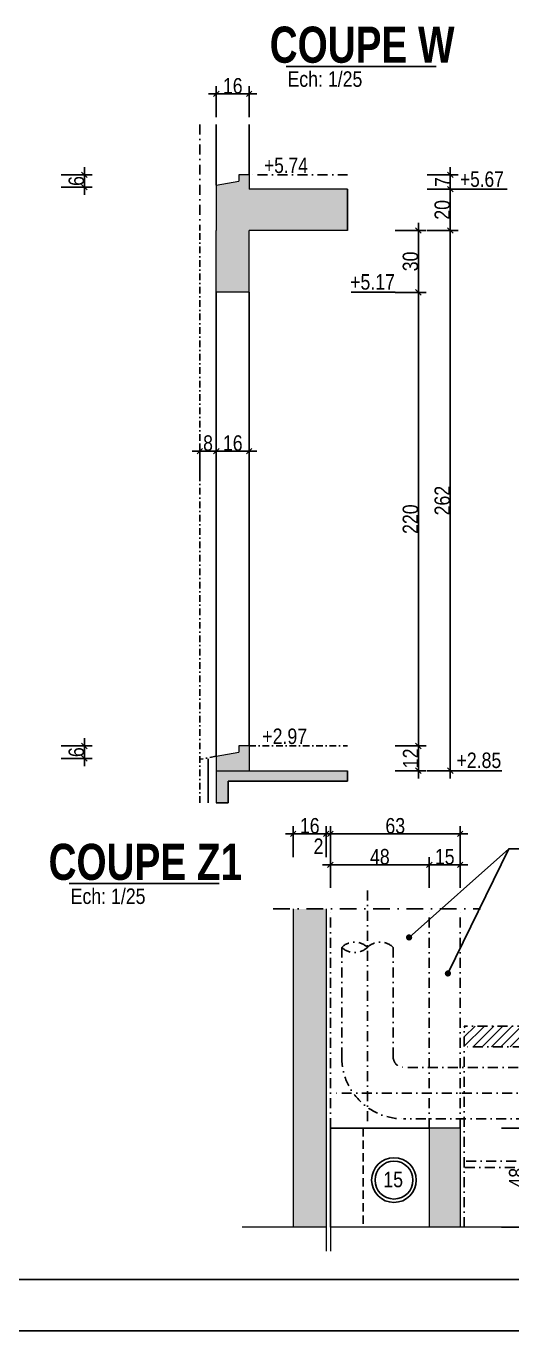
# Model space of a CAD drawing. Header units: centimetres. Extents: x -31 to 9059, y 2319 to 6519.
# Drawn here: x 1245 to 1716, y 2319 to 3584 of the extents above; entities that cross this region are included whole.
import ezdxf
from ezdxf.enums import TextEntityAlignment as Align

# ---------------------------------------------------------------- set-up
doc = ezdxf.new("R2010")
doc.units = ezdxf.units.CM
doc.header["$LTSCALE"] = 12.7
doc.header["$PDMODE"] = 1
doc.header["$PDSIZE"] = -2
doc.linetypes.add('CACHEX2', pattern=[19.05, 12.7, -6.35])
doc.linetypes.add('TIRETPTX2', pattern=[50.8, 25.4, -12.7, 0, -12.7])
for name, color, linetype in [('01_cote_gen', 4, 'Continuous'), ('01_linteaux', 2, 'Continuous'), ('01_murs_sup', 2, 'CACHEX2'), ('01_poch_BN', 9, 'Continuous'), ('01_poch_murs', 253, 'Continuous'), ('01_texte', 230, 'Continuous'), ('AA_COTES', 2, 'Continuous')]:
    doc.layers.add(name, color=color, linetype=linetype)
doc.layers.add('01_murs_coup', color=5, linetype='Continuous', lineweight=60)
doc.styles.add('ARIAL NA', font='ARIALN.TTF')
doc.styles.add('impact', font='impact.ttf')
doc.styles.add('MATTE_TXT', font='arial.ttf')
doc.styles.add('STYLE2', font='ARIALN.TTF')
doc.linetypes.add('ISOLATION', pattern='A,0.00254,-2.54,[134,ltypeshp.shx,S=2.54,R=0,X=-2.54,Y=0],-5.08,[134,ltypeshp.shx,S=2.54,R=180,X=2.54,Y=0],-2.54', length=10.16254)
doc.dimstyles.new('JB25', dxfattribs={"dimscale": 0.1, "dimtxt": 150, "dimasz": 15, "dimexe": 0.1, "dimexo": 0.1, "dimgap": 0.09, "dimtad": 1, "dimdec": 1, "dimlfac": 0.5, "dimdsep": 46, "dimtxsty": 'STYLE2', "dimblk1": 'BOND_G', "dimblk2": 'BOND_D', "dimsah": 1, "dimcen": 1.5, "dimdle": 0.01, "dimse1": 1, "dimse2": 1, "dimclrd": 4, "dimclre": 2, "dimclrt": 6, "dimazin": 2, "dimtfac": 2.333333, "dimtdec": 1, "dimtix": 1, "dimtmove": 2, "dimatfit": 3, "dimldrblk": 'BOND_G', "dimfxl": 1, "dimtolj": 1, "dimtzin": 0, "dimarcsym": 0})

# ---------------------------------------------------------------- blocks, each defined once
blk = doc.blocks.new('BOND_G')
at = {"layer": 'AA_COTES', "color": 0}
for p, q in [((0, -5), (0, 15)), ((5, 0), (-5, 0)), ((1.77, 1.77), (-1.77, -1.77))]:
    blk.add_line(p, q, dxfattribs=at)
blk = doc.blocks.new('BOND_D')
at = {"layer": 'AA_COTES', "color": 0}
for p, q in [((5, 0), (-5, 0)), ((-1.77, -1.77), (1.77, 1.77)), ((0, 5), (0, -15))]:
    blk.add_line(p, q, dxfattribs=at)
blk = doc.blocks.new('*D1869')
at = {"layer": '01_cote_gen', "color": 4, "lineweight": -2, "transparency": 16777216}
blk.add_line((1414.8, 3172.2), (1427.8, 3172.2), dxfattribs=at)
at = {"layer": 'Defpoints', "color": 0, "transparency": 16777216}
for p in [(1429.3, 3172.2), (1413.3, 3132.7), (1429.3, 3132.6)]:
    blk.add_point(p, dxfattribs=at)
at = {"layer": '01_cote_gen', "color": 4, "lineweight": -2, "transparency": 16777216, "xscale": 1.5, "yscale": 1.5, "zscale": 1.5, "rotation": 180}
blk.add_blockref('BOND_G', (1413.3, 3172.2), dxfattribs=at)
at = {"layer": '01_cote_gen', "color": 4, "lineweight": -2, "transparency": 16777216, "xscale": 1.5, "yscale": 1.5, "zscale": 1.5}
blk.add_blockref('BOND_D', (1429.3, 3172.2), dxfattribs=at)
at = {"layer": '01_cote_gen', "color": 6, "transparency": 16777216, "insert": (1421.3, 3179.9), "char_height": 15, "attachment_point": 5, "style": 'STYLE2'}
blk.add_mtext('\\A1;8', dxfattribs=at)
blk = doc.blocks.new('*D1870')
at = {"layer": '01_cote_gen', "color": 4, "lineweight": -2, "transparency": 16777216}
blk.add_line((1430.8, 3172.2), (1459.8, 3172.2), dxfattribs=at)
at = {"layer": 'Defpoints', "color": 0, "transparency": 16777216}
for p in [(1461.3, 3172.2), (1429.3, 3157.2), (1461.3, 3132.3)]:
    blk.add_point(p, dxfattribs=at)
at = {"layer": '01_cote_gen', "color": 4, "lineweight": -2, "transparency": 16777216, "xscale": 1.5, "yscale": 1.5, "zscale": 1.5, "rotation": 180}
blk.add_blockref('BOND_G', (1429.3, 3172.2), dxfattribs=at)
at = {"layer": '01_cote_gen', "color": 4, "lineweight": -2, "transparency": 16777216, "xscale": 1.5, "yscale": 1.5, "zscale": 1.5}
blk.add_blockref('BOND_D', (1461.3, 3172.2), dxfattribs=at)
at = {"layer": '01_cote_gen', "color": 6, "transparency": 16777216, "insert": (1445.3, 3179.9), "char_height": 15, "attachment_point": 5, "style": 'STYLE2'}
blk.add_mtext('\\A1;16', dxfattribs=at)
blk = doc.blocks.new('*D1890')
at = {"layer": '01_cote_gen', "color": 4, "lineweight": -2, "transparency": 16777216}
blk.add_line((1656.4, 3384.7), (1656.4, 2863.7), dxfattribs=at)
at = {"layer": 'Defpoints', "color": 0, "transparency": 16777216}
for p in [(1523.5, 3386.2), (1523.5, 2862.2), (1656.4, 2862.2)]:
    blk.add_point(p, dxfattribs=at)
at = {"layer": '01_cote_gen', "color": 4, "lineweight": -2, "transparency": 16777216, "xscale": 1.5, "yscale": 1.5, "zscale": 1.5}
for name, p, rotation in [('BOND_G', (1656.4, 3386.2), 90), ('BOND_D', (1656.4, 2862.2), 270)]:
    blk.add_blockref(name, p, dxfattribs=dict(at, rotation=rotation))
at = {"layer": '01_cote_gen', "color": 6, "transparency": 16777216, "insert": (1648.7, 3124.2), "char_height": 15, "attachment_point": 5, "rotation": 90, "style": 'STYLE2'}
blk.add_mtext('\\A1;262', dxfattribs=at)
blk = doc.blocks.new('*D1871')
at = {"layer": '01_cote_gen', "color": 4, "lineweight": -2, "transparency": 16777216}
blk.add_line((1656.4, 3424.7), (1656.4, 3387.7), dxfattribs=at)
at = {"layer": 'Defpoints', "color": 0, "transparency": 16777216}
for p in [(1564.5, 3426.2), (1564.5, 3386.2), (1656.4, 3386.2)]:
    blk.add_point(p, dxfattribs=at)
at = {"layer": '01_cote_gen', "color": 4, "lineweight": -2, "transparency": 16777216, "xscale": 1.5, "yscale": 1.5, "zscale": 1.5}
for name, p, rotation in [('BOND_G', (1656.4, 3426.2), 90), ('BOND_D', (1656.4, 3386.2), 270)]:
    blk.add_blockref(name, p, dxfattribs=dict(at, rotation=rotation))
at = {"layer": '01_cote_gen', "color": 6, "transparency": 16777216, "insert": (1648.7, 3406.2), "char_height": 15, "attachment_point": 5, "rotation": 90, "style": 'STYLE2'}
blk.add_mtext('\\A1;20', dxfattribs=at)
blk = doc.blocks.new('*D1872')
at = {"layer": '01_linteaux', "color": 4, "lineweight": -2, "ltscale": 0.1, "transparency": 16777216}
blk.add_line((1430.8, 3518.7), (1459.8, 3518.7), dxfattribs=at)
at = {"layer": 'Defpoints', "color": 0, "ltscale": 0.1, "transparency": 16777216}
for p in [(1461.3, 3518.7), (1429.3, 3462.8), (1461.3, 3458.8)]:
    blk.add_point(p, dxfattribs=at)
at = {"layer": '01_linteaux', "color": 4, "lineweight": -2, "ltscale": 0.1, "transparency": 16777216, "xscale": 1.5, "yscale": 1.5, "zscale": 1.5, "rotation": 180}
blk.add_blockref('BOND_G', (1429.3, 3518.7), dxfattribs=at)
at = {"layer": '01_linteaux', "color": 4, "lineweight": -2, "ltscale": 0.1, "transparency": 16777216, "xscale": 1.5, "yscale": 1.5, "zscale": 1.5}
blk.add_blockref('BOND_D', (1461.3, 3518.7), dxfattribs=at)
at = {"layer": '01_linteaux', "color": 6, "ltscale": 0.1, "transparency": 16777216, "insert": (1445.3, 3526.4), "char_height": 15, "attachment_point": 5, "style": 'STYLE2'}
blk.add_mtext('\\A1;16', dxfattribs=at)
blk = doc.blocks.new('*D1886')
at = {"layer": '01_cote_gen', "color": 4, "lineweight": -2, "transparency": 16777216}
blk.add_line((1656.4, 3438.7), (1656.4, 3427.7), dxfattribs=at)
at = {"layer": 'Defpoints', "color": 0, "transparency": 16777216}
for p in [(1556.8, 3440.2), (1556.8, 3426.2), (1656.4, 3426.2)]:
    blk.add_point(p, dxfattribs=at)
at = {"layer": '01_cote_gen', "color": 4, "lineweight": -2, "transparency": 16777216, "xscale": 1.5, "yscale": 1.5, "zscale": 1.5}
for name, p, rotation in [('BOND_G', (1656.4, 3440.2), 90), ('BOND_D', (1656.4, 3426.2), 270)]:
    blk.add_blockref(name, p, dxfattribs=dict(at, rotation=rotation))
at = {"layer": '01_cote_gen', "color": 6, "transparency": 16777216, "insert": (1648.9, 3433.2), "char_height": 15, "attachment_point": 5, "rotation": 90, "style": 'STYLE2'}
blk.add_mtext('\\A1;7', dxfattribs=at)
blk = doc.blocks.new('*D1887')
at = {"layer": '01_cote_gen', "color": 4, "lineweight": -2, "transparency": 16777216}
blk.add_line((1625.4, 3384.7), (1625.4, 3327.7), dxfattribs=at)
at = {"layer": 'Defpoints', "color": 0, "transparency": 16777216}
for p in [(1556.8, 3386.2), (1461.3, 3326.2), (1625.4, 3326.2)]:
    blk.add_point(p, dxfattribs=at)
at = {"layer": '01_cote_gen', "color": 4, "lineweight": -2, "transparency": 16777216, "xscale": 1.5, "yscale": 1.5, "zscale": 1.5}
for name, p, rotation in [('BOND_G', (1625.4, 3386.2), 90), ('BOND_D', (1625.4, 3326.2), 270)]:
    blk.add_blockref(name, p, dxfattribs=dict(at, rotation=rotation))
at = {"layer": '01_cote_gen', "color": 6, "transparency": 16777216, "insert": (1617.8, 3356.2), "char_height": 15, "attachment_point": 5, "rotation": 90, "style": 'STYLE2'}
blk.add_mtext('\\A1;30', dxfattribs=at)
blk = doc.blocks.new('*D1888')
at = {"layer": '01_cote_gen', "color": 4, "lineweight": -2, "transparency": 16777216}
blk.add_line((1625.4, 3324.7), (1625.4, 2887.7), dxfattribs=at)
at = {"layer": 'Defpoints', "color": 0, "transparency": 16777216}
for p in [(1461.3, 3326.2), (1483.7, 2886.2), (1625.4, 2886.2)]:
    blk.add_point(p, dxfattribs=at)
at = {"layer": '01_cote_gen', "color": 4, "lineweight": -2, "transparency": 16777216, "xscale": 1.5, "yscale": 1.5, "zscale": 1.5}
for name, p, rotation in [('BOND_G', (1625.4, 3326.2), 90), ('BOND_D', (1625.4, 2886.2), 270)]:
    blk.add_blockref(name, p, dxfattribs=dict(at, rotation=rotation))
at = {"layer": '01_cote_gen', "color": 6, "transparency": 16777216, "insert": (1617.8, 3106.2), "char_height": 15, "attachment_point": 5, "rotation": 90, "style": 'STYLE2'}
blk.add_mtext('\\A1;220', dxfattribs=at)
blk = doc.blocks.new('*D1889')
at = {"layer": '01_cote_gen', "color": 4, "lineweight": -2, "transparency": 16777216}
blk.add_line((1625.4, 2884.7), (1625.4, 2863.7), dxfattribs=at)
at = {"layer": 'Defpoints', "color": 0, "transparency": 16777216}
for p in [(1477.7, 2886.2), (1461.3, 2862.2), (1625.4, 2862.2)]:
    blk.add_point(p, dxfattribs=at)
at = {"layer": '01_cote_gen', "color": 4, "lineweight": -2, "transparency": 16777216, "xscale": 1.5, "yscale": 1.5, "zscale": 1.5}
for name, p, rotation in [('BOND_G', (1625.4, 2886.2), 90), ('BOND_D', (1625.4, 2862.2), 270)]:
    blk.add_blockref(name, p, dxfattribs=dict(at, rotation=rotation))
at = {"layer": '01_cote_gen', "color": 6, "transparency": 16777216, "insert": (1617.9, 2874.2), "char_height": 15, "attachment_point": 5, "rotation": 90, "style": 'STYLE2'}
blk.add_mtext('\\A1;12', dxfattribs=at)
blk = doc.blocks.new('*D1919')
at = {"layer": '01_poch_BN', "color": 4, "lineweight": -2, "transparency": 16777216}
blk.add_line((1301.3, 3438.7), (1301.3, 3429.7), dxfattribs=at)
at = {"layer": 'Defpoints', "color": 0, "transparency": 16777216}
for p in [(1218.2, 3440.2), (1223.5, 3428.2), (1301.3, 3428.2)]:
    blk.add_point(p, dxfattribs=at)
at = {"layer": '01_poch_BN', "color": 4, "lineweight": -2, "transparency": 16777216, "xscale": 1.5, "yscale": 1.5, "zscale": 1.5}
for name, p, rotation in [('BOND_G', (1301.3, 3440.2), 90), ('BOND_D', (1301.3, 3428.2), 270)]:
    blk.add_blockref(name, p, dxfattribs=dict(at, rotation=rotation))
at = {"layer": '01_poch_BN', "color": 6, "transparency": 16777216, "insert": (1293.6, 3434.2), "char_height": 15, "attachment_point": 5, "rotation": 90, "style": 'STYLE2'}
blk.add_mtext('\\A1;6', dxfattribs=at)
blk = doc.blocks.new('*D1921')
at = {"layer": '01_poch_BN', "color": 4, "lineweight": -2, "transparency": 16777216}
blk.add_line((1301.3, 2884.7), (1301.3, 2875.7), dxfattribs=at)
at = {"layer": 'Defpoints', "color": 0, "transparency": 16777216}
for p in [(1218.2, 2886.2), (1223.5, 2874.2), (1301.3, 2874.2)]:
    blk.add_point(p, dxfattribs=at)
at = {"layer": '01_poch_BN', "color": 4, "lineweight": -2, "transparency": 16777216, "xscale": 1.5, "yscale": 1.5, "zscale": 1.5}
for name, p, rotation in [('BOND_G', (1301.3, 2886.2), 90), ('BOND_D', (1301.3, 2874.2), 270)]:
    blk.add_blockref(name, p, dxfattribs=dict(at, rotation=rotation))
at = {"layer": '01_poch_BN', "color": 6, "transparency": 16777216, "insert": (1293.6, 2880.2), "char_height": 15, "attachment_point": 5, "rotation": 90, "style": 'STYLE2'}
blk.add_mtext('\\A1;6', dxfattribs=at)
blk = doc.blocks.new('*D2320')
at = {"layer": '01_cote_gen', "color": 4, "lineweight": -2, "transparency": 16777216}
blk.add_line((1505.5, 2801), (1534.5, 2801), dxfattribs=at)
at = {"layer": 'Defpoints', "color": 0, "transparency": 16777216}
for p in [(1536, 2801), (1504, 2739.4), (1536, 2739.4)]:
    blk.add_point(p, dxfattribs=at)
at = {"layer": '01_cote_gen', "color": 4, "lineweight": -2, "transparency": 16777216, "xscale": 1.5, "yscale": 1.5, "zscale": 1.5, "rotation": 180}
blk.add_blockref('BOND_G', (1504, 2801), dxfattribs=at)
at = {"layer": '01_cote_gen', "color": 4, "lineweight": -2, "transparency": 16777216, "xscale": 1.5, "yscale": 1.5, "zscale": 1.5}
blk.add_blockref('BOND_D', (1536, 2801), dxfattribs=at)
at = {"layer": '01_cote_gen', "color": 6, "transparency": 16777216, "insert": (1520, 2808.7), "char_height": 15, "attachment_point": 5, "style": 'STYLE2'}
blk.add_mtext('\\A1;16', dxfattribs=at)
blk = doc.blocks.new('*D2321')
at = {"layer": '01_cote_gen', "color": 4, "lineweight": -2, "transparency": 16777216}
blk.add_line((1537.5, 2801), (1538.5, 2801), dxfattribs=at)
at = {"layer": 'Defpoints', "color": 0, "transparency": 16777216}
for p in [(1540, 2801), (1536, 2786.3), (1540, 2739.4)]:
    blk.add_point(p, dxfattribs=at)
at = {"layer": '01_cote_gen', "color": 4, "lineweight": -2, "transparency": 16777216, "xscale": 1.5, "yscale": 1.5, "zscale": 1.5, "rotation": 180}
blk.add_blockref('BOND_G', (1536, 2801), dxfattribs=at)
at = {"layer": '01_cote_gen', "color": 4, "lineweight": -2, "transparency": 16777216, "xscale": 1.5, "yscale": 1.5, "zscale": 1.5}
blk.add_blockref('BOND_D', (1540, 2801), dxfattribs=at)
at = {"layer": '01_cote_gen', "color": 6, "transparency": 16777216, "insert": (1528.5, 2789), "char_height": 15, "attachment_point": 5, "style": 'STYLE2'}
blk.add_mtext('\\A1;2', dxfattribs=at)
blk = doc.blocks.new('*D2322')
at = {"layer": '01_cote_gen', "color": 4, "lineweight": -2, "transparency": 16777216}
blk.add_line((1541.5, 2771), (1634.5, 2771), dxfattribs=at)
at = {"layer": 'Defpoints', "color": 0, "transparency": 16777216}
for p in [(1540, 2763.5), (1636, 2771), (1636, 2709.4)]:
    blk.add_point(p, dxfattribs=at)
at = {"layer": '01_cote_gen', "color": 4, "lineweight": -2, "transparency": 16777216, "xscale": 1.5, "yscale": 1.5, "zscale": 1.5, "rotation": 180}
blk.add_blockref('BOND_G', (1540, 2771), dxfattribs=at)
at = {"layer": '01_cote_gen', "color": 4, "lineweight": -2, "transparency": 16777216, "xscale": 1.5, "yscale": 1.5, "zscale": 1.5}
blk.add_blockref('BOND_D', (1636, 2771), dxfattribs=at)
at = {"layer": '01_cote_gen', "color": 6, "transparency": 16777216, "insert": (1588, 2778.7), "char_height": 15, "attachment_point": 5, "style": 'STYLE2'}
blk.add_mtext('\\A1;48', dxfattribs=at)
blk = doc.blocks.new('*D2323')
at = {"layer": '01_cote_gen', "color": 4, "lineweight": -2, "transparency": 16777216}
blk.add_line((1637.5, 2771), (1664.5, 2771), dxfattribs=at)
at = {"layer": 'Defpoints', "color": 0, "transparency": 16777216}
for p in [(1666, 2771), (1636, 2757.2), (1666, 2709.4)]:
    blk.add_point(p, dxfattribs=at)
at = {"layer": '01_cote_gen', "color": 4, "lineweight": -2, "transparency": 16777216, "xscale": 1.5, "yscale": 1.5, "zscale": 1.5, "rotation": 180}
blk.add_blockref('BOND_G', (1636, 2771), dxfattribs=at)
at = {"layer": '01_cote_gen', "color": 4, "lineweight": -2, "transparency": 16777216, "xscale": 1.5, "yscale": 1.5, "zscale": 1.5}
blk.add_blockref('BOND_D', (1666, 2771), dxfattribs=at)
at = {"layer": '01_cote_gen', "color": 6, "transparency": 16777216, "insert": (1651, 2778.7), "char_height": 15, "attachment_point": 5, "style": 'STYLE2'}
blk.add_mtext('\\A1;15', dxfattribs=at)
blk = doc.blocks.new('*D2331')
at = {"layer": '01_cote_gen', "color": 4, "lineweight": -2, "transparency": 16777216}
blk.add_line((1541.5, 2801), (1664.5, 2801), dxfattribs=at)
at = {"layer": 'Defpoints', "color": 0, "transparency": 16777216}
for p in [(1666, 2801), (1540, 2793.5), (1666, 2756.9)]:
    blk.add_point(p, dxfattribs=at)
at = {"layer": '01_cote_gen', "color": 4, "lineweight": -2, "transparency": 16777216, "xscale": 1.5, "yscale": 1.5, "zscale": 1.5, "rotation": 180}
blk.add_blockref('BOND_G', (1540, 2801), dxfattribs=at)
at = {"layer": '01_cote_gen', "color": 4, "lineweight": -2, "transparency": 16777216, "xscale": 1.5, "yscale": 1.5, "zscale": 1.5}
blk.add_blockref('BOND_D', (1666, 2801), dxfattribs=at)
at = {"layer": '01_cote_gen', "color": 6, "transparency": 16777216, "insert": (1603, 2808.7), "char_height": 15, "attachment_point": 5, "style": 'STYLE2'}
blk.add_mtext('\\A1;63', dxfattribs=at)
blk = doc.blocks.new('*D2332')
at = {"layer": '01_poch_BN', "color": 4, "lineweight": -2, "ltscale": 2, "transparency": 16777216}
blk.add_line((1728.5, 2514), (1728.5, 2421), dxfattribs=at)
at = {"layer": 'Defpoints', "color": 0, "ltscale": 2, "transparency": 16777216}
for p in [(1627.5, 2515.5), (1627.5, 2419.5), (1728.5, 2419.5)]:
    blk.add_point(p, dxfattribs=at)
at = {"layer": '01_poch_BN', "color": 4, "lineweight": -2, "ltscale": 2, "transparency": 16777216, "xscale": 1.5, "yscale": 1.5, "zscale": 1.5}
for name, p, rotation in [('BOND_G', (1728.5, 2515.5), 90), ('BOND_D', (1728.5, 2419.5), 270)]:
    blk.add_blockref(name, p, dxfattribs=dict(at, rotation=rotation))
at = {"layer": '01_poch_BN', "color": 6, "ltscale": 2, "transparency": 16777216, "insert": (1720.9, 2467.5), "char_height": 15, "attachment_point": 5, "rotation": 90, "style": 'STYLE2'}
blk.add_mtext('\\A1;48', dxfattribs=at)

msp = doc.modelspace()

# ---------------------------------------------------------------- hatches: boundary and pattern name
at = {"layer": '01_linteaux', "linetype": 'TIRETPTX2', "ltscale": 0.03}
h = msp.add_hatch(dxfattribs=at)
h.set_pattern_fill('ANSI31', color=256, scale=2)
h.paths.add_polyline_path([(1945.41, 2614.49), (1670, 2614.49), (1670, 2594.49), (1940.77, 2594.49)])
h.paths.add_polyline_path([(2143.11, 2614.49), (1957.21, 2614.49), (1952.56, 2594.49), (2143.11, 2594.49)])
h.paths.add_polyline_path([(1837.96, 2588.71), (1924, 2588.71), (1924, 2617.45), (1837.96, 2617.45)], flags=9)
h.paths.add_polyline_path([(2050.58, 2593.35), (2050.58, 2619.97), (2019.35, 2619.97), (2019.35, 2593.35)], flags=9)
h.paths.add_polyline_path([(2065.01, 2579.05), (2116.16, 2579.05), (2116.16, 2602.03), (2065.01, 2602.03)], flags=9)
at = {"layer": '01_poch_BN'}
h = msp.add_hatch(color=256, dxfattribs=at)
h.dxf.hatch_style = 1
h.paths.add_polyline_path([(1556.8, 3426.18), (1461.3, 3426.18), (1461.3, 3440.18), (1451.3, 3440.18), (1451.3, 3434.18), (1429.3, 3430.18), (1429.3, 3386.21), (1429.3, 3326.21), (1461.3, 3326.21), (1461.3, 3386.21), (1556.8, 3386.21)])
h = msp.add_hatch(color=256, dxfattribs=at)
h.dxf.hatch_style = 1
h.paths.add_polyline_path([(1461.3, 2886.21), (1451.3, 2886.21), (1451.3, 2880.21), (1429.3, 2876.21), (1429.3, 2862.21), (1461.3, 2862.21)])
h.paths.add_polyline_path([(1556.8, 2862.21), (1429.3, 2862.21), (1429.3, 2830.95), (1440.99, 2830.95), (1440.99, 2851.95), (1556.8, 2851.95)])
at = {"layer": '01_poch_BN', "ltscale": 2}
h = msp.add_hatch(color=256, dxfattribs=at)
h.dxf.hatch_style = 1
h.paths.add_polyline_path([(1536, 2728.15), (1504, 2728.15), (1504, 2419.49), (1536, 2419.49)])
h.paths.add_polyline_path([(1666, 2515.49), (1636, 2515.49), (1636, 2419.49), (1666, 2419.49)])
h.paths.add_polyline_path([(2179.11, 2515.49), (2147.11, 2515.49), (2147.11, 2419.49), (2179.11, 2419.49)])
h.paths.add_polyline_path([(2179.11, 2633.49), (2147.11, 2633.49), (2147.11, 2579.49), (2179.11, 2579.49)])
h.paths.add_polyline_path([(2377.11, 2579.49), (2345.11, 2579.49), (2345.11, 2419.49), (2377.11, 2419.49)])

# ---------------------------------------------------------------- linework, layer by layer
at = {"layer": '01_cote_gen'}
msp.add_line((8009.29, 2318.88), (-30.71, 2318.88), dxfattribs=at)
at = {"layer": '01_linteaux', "linetype": 'TIRETPTX2', "ltscale": 0.03}
for p, q in [((1413.3, 3488.93), (1413.3, 3386.18)), ((1556.8, 3440.18), (1461.3, 3440.18)), ((1576, 2745.88), (1576, 2520.63)), ((1540, 2515.49), (1540, 2728.15)), ((1636, 2515.49), (1636, 2728.15)), ((1666, 2515.49), (1666, 2728.15)), ((1551, 2690.88), (1551, 2584.49)), ((1601, 2690.88), (1601, 2584.49)), ((1670, 2419.49), (1670, 2614.49)), ((1945.41, 2614.49), (1670, 2614.49)), ((1940.77, 2594.49), (1670, 2594.49)), ((1936.12, 2574.49), (1611, 2574.49)), ((1930.32, 2549.49), (1545.06, 2549.49)), ((1924.51, 2524.49), (1611, 2524.49)), ((1670, 2483.49), (1670, 2477.49)), ((1914.99, 2483.49), (1670, 2483.49)), ((1913.6, 2477.49), (1670, 2477.49))]:
    msp.add_line(p, q, dxfattribs=at)
at = {"layer": '01_linteaux', "ltscale": 0.1}
for p, q in [((1429.3, 3430.18), (1429.3, 3488.93)), ((1461.3, 3440.18), (1461.3, 3488.93)), ((1429.3, 3326.21), (1429.3, 2876.21)), ((1461.3, 3326.21), (1461.3, 2886.21)), ((1540, 2515.49), (1540, 2419.49)), ((1636, 2515.49), (1540, 2515.49))]:
    msp.add_line(p, q, dxfattribs=at)
at = {"layer": '01_linteaux', "linetype": 'TIRETPTX2', "ltscale": 0.02}
for p, q in [((1413.3, 2830.95), (1413.3, 3386.18)), ((1461.3, 2886.21), (1556.8, 2886.21)), ((1429.3, 2876.21), (1413.3, 2873.3))]:
    msp.add_line(p, q, dxfattribs=at)
at = {"layer": '01_linteaux', "linetype": 'TIRETPTX2', "ltscale": 0.05}
msp.add_line((1484.45, 2728.15), (1685.85, 2728.15), dxfattribs=at)
at = {"layer": '01_linteaux', "linetype": 'TIRETPTX2', "ltscale": 0.03}
for centre, radius, start, end in [((1563.5, 2677.94), 17.99, 45.97821, 134.02179), ((1588.5, 2677.94), 17.99, 45.97821, 134.02179), ((1563.5, 2703.81), 17.99, 225.97821, 314.02179), ((1611, 2584.49), 60, 180, 270), ((1611, 2584.49), 10, 180, 270)]:
    msp.add_arc(centre, radius, start, end, dxfattribs=at)
at = {"layer": '01_murs_coup', "linetype": 'Continuous', "lineweight": 5}
for p, q in [((1429.3, 3430.18), (1451.3, 3434.18)), ((1429.3, 3430.18), (1429.3, 3386.21)), ((1451.3, 3440.18), (1451.3, 3434.18)), ((1461.3, 3440.18), (1451.3, 3440.18)), ((1461.3, 3440.18), (1461.3, 3426.18)), ((1451.3, 2886.21), (1451.3, 2880.21)), ((1461.3, 2886.21), (1451.3, 2886.21)), ((1461.3, 2886.21), (1461.3, 2862.21)), ((1429.3, 2876.21), (1451.3, 2880.21)), ((1429.3, 2876.21), (1429.3, 2862.21)), ((1429.3, 2862.21), (1556.8, 2862.21)), ((1429.3, 2862.21), (1429.3, 2830.95)), ((1504, 2728.15), (1504, 2419.49)), ((1536, 2728.15), (1536, 2396.06)), ((1636, 2515.49), (1636, 2419.49)), ((1666, 2515.49), (1636, 2515.49)), ((1666, 2515.49), (1666, 2419.49)), ((1536, 2419.49), (1454.56, 2419.49)), ((1540, 2419.49), (1540, 2396.24)), ((1900.14, 2419.49), (1540, 2419.49))]:
    msp.add_line(p, q, dxfattribs=at)
at = {"layer": '01_murs_coup', "linetype": 'Continuous', "lineweight": 0}
for p, q in [((1556.8, 3426.18), (1461.3, 3426.18)), ((1429.3, 3326.21), (1429.3, 3386.18)), ((1461.3, 3326.21), (1461.3, 3386.21)), ((1556.8, 3386.21), (1461.3, 3386.21)), ((1461.3, 3326.21), (1429.3, 3326.21))]:
    msp.add_line(p, q, dxfattribs=at)
at = {"layer": '01_murs_sup', "ltscale": 0.05}
msp.add_line((1572, 2515.49), (1572, 2419.49), dxfattribs=at)
at = {"layer": '01_poch_BN'}
for p, q in [((1556.8, 3426.18), (1556.8, 3386.21)), ((1556.8, 2862.21), (1556.8, 2851.95)), ((1556.8, 2851.95), (1440.99, 2851.95)), ((1440.99, 2851.95), (1440.99, 2830.95)), ((1429.3, 2830.95), (1440.99, 2830.95))]:
    msp.add_line(p, q, dxfattribs=at)
at = {"layer": '01_poch_murs', "linetype": 'ISOLATION', "ltscale": 0.05}
msp.add_line((1421.3, 2873.88), (1421.3, 2830.95), dxfattribs=at)
at = {"layer": '01_texte'}
for p, q in [((1642.66, 3545.32), (1497.06, 3545.32)), ((1663.92, 3426.18), (1711.47, 3426.18)), ((1602.94, 3326.21), (1560.23, 3326.21)), ((1706.28, 2862.21), (1656.24, 2862.21)), ((1616.42, 2700.51), (1713.26, 2786.54)), ((1713.26, 2786.54), (1654.08, 2665.57)), ((1713.26, 2786.54), (1841.61, 2786.54)), ((1432.24, 2752.75), (1286.64, 2752.75)), ((8009.29, 2368.88), (19.29, 2368.88))]:
    msp.add_line(p, q, dxfattribs=at)
at = {"layer": '01_texte', "const_width": 3}
for points in [[(1614.92, 2700.51, 1), (1617.92, 2700.51, 1)], [(1652.58, 2665.57, 1), (1655.58, 2665.57, 1)]]:
    msp.add_lwpolyline(points, format="xyb", close=True, dxfattribs=at)
at = {"layer": '01_texte'}
for radius in [21.67, 18.38]:
    msp.add_circle((1601.76, 2465.15), radius, dxfattribs=at)

# ---------------------------------------------------------------- texts
at = {"layer": '01_texte', "style": 'impact'}
for s, p in [('COUPE W', (1570.85, 3566.42)), ('COUPE Z1', (1360.43, 2773.85))]:
    msp.add_text(s, height=35, dxfattribs=at).set_placement(p, align=Align.MIDDLE)
at = {"layer": '01_texte'}
for s, style, p in [('Ech: 1/25', 'STYLE2', (1498.42, 3525.54)), ('+5.17', 'ARIAL NA', (1559.18, 3328.83)), ('+2.97', 'ARIAL NA', (1473.97, 2888.13)), ('+2.85', 'ARIAL NA', (1662.39, 2864.83)), ('Ech: 1/25', 'STYLE2', (1288.01, 2732.97)), ('15', 'STYLE2', (1591.42, 2458.23))]:
    msp.add_text(s, height=15, dxfattribs=dict(at, style=style)).set_placement(p)
at = {"layer": '01_texte', "style": 'MATTE_TXT', "width": 0.8}
msp.add_text('+5.74', height=15, dxfattribs=at).set_placement((1496.92, 3437.43), align=Align.BOTTOM_CENTER)
msp.add_text('+5.67', height=15, dxfattribs=at).set_placement((1665.87, 3428.5))

# ---------------------------------------------------------------- dimensions: what is measured, and where the dimension line sits
at = {"layer": '01_cote_gen'}
for base, p1, p2, picture, middle in [((1656.42, 3426.18), (1556.8, 3440.18), (1556.8, 3426.18), '*D1886', (1648.91, 3433.18)), ((1656.42, 3386.21), (1564.47, 3426.18), (1564.47, 3386.21), '*D1871', (1648.75, 3406.2)), ((1625.44, 3326.21), (1556.8, 3386.21), (1461.3, 3326.21), '*D1887', (1617.77, 3356.21)), ((1656.42, 2862.21), (1523.49, 3386.21), (1523.49, 2862.21), '*D1890', (1648.75, 3124.21)), ((1625.44, 2886.21), (1461.3, 3326.21), (1483.74, 2886.21), '*D1888', (1617.77, 3106.21)), ((1625.44, 2862.21), (1477.69, 2886.21), (1461.3, 2862.21), '*D1889', (1617.9, 2874.21))]:
    dim = msp.add_linear_dim(base=base, p1=p1, p2=p2, angle=90, dimstyle='JB25', dxfattribs=at)
    dim.commit()
    dim.dimension.update_dxf_attribs({"geometry": picture, "text_midpoint": middle})
for base, p1, p2, picture, middle in [((1429.3, 3172.23), (1413.3, 3132.71), (1429.3, 3132.56), '*D1869', (1421.3, 3179.89)), ((1461.3, 3172.23), (1429.3, 3157.23), (1461.3, 3132.26), '*D1870', (1445.3, 3179.89)), ((1536, 2801.02), (1504, 2739.44), (1536, 2739.44), '*D2320', (1520, 2808.69)), ((1666, 2801.02), (1540, 2793.52), (1666, 2756.92), '*D2331', (1603, 2808.69)), ((1636, 2771.02), (1540, 2763.52), (1636, 2709.44), '*D2322', (1588, 2778.69)), ((1666, 2771.02), (1636, 2757.19), (1666, 2709.44), '*D2323', (1651, 2778.69))]:
    dim = msp.add_linear_dim(base=base, p1=p1, p2=p2, dimstyle='JB25', dxfattribs=at)
    dim.commit()
    dim.dimension.update_dxf_attribs({"geometry": picture, "text_midpoint": middle})
dim = msp.add_linear_dim(base=(1540, 2801.02), p1=(1536, 2786.27), p2=(1540, 2739.44), dimstyle='JB25', dxfattribs=at)
dim.commit()
dim.dimension.update_dxf_attribs({"geometry": '*D2321', "text_midpoint": (1528.5, 2789), "dimtype": 160})
at = {"layer": '01_linteaux', "ltscale": 0.1}
dim = msp.add_linear_dim(base=(1461.3, 3518.73), p1=(1429.3, 3462.79), p2=(1461.3, 3458.79), dimstyle='JB25', dxfattribs=at)
dim.commit()
dim.dimension.update_dxf_attribs({"geometry": '*D1872', "text_midpoint": (1445.3, 3526.39)})
at = {"layer": '01_poch_BN'}
for base, p1, p2, picture, middle in [((1301.26, 3428.18), (1218.21, 3440.18), (1223.47, 3428.18), '*D1919', (1293.59, 3434.18)), ((1301.26, 2874.21), (1218.21, 2886.21), (1223.47, 2874.21), '*D1921', (1293.59, 2880.21))]:
    dim = msp.add_linear_dim(base=base, p1=p1, p2=p2, angle=90, dimstyle='JB25', dxfattribs=at)
    dim.commit()
    dim.dimension.update_dxf_attribs({"geometry": picture, "text_midpoint": middle})
at = {"layer": '01_poch_BN', "ltscale": 2}
dim = msp.add_linear_dim(base=(1728.53, 2419.49), p1=(1627.48, 2515.49), p2=(1627.48, 2419.49), angle=90, dimstyle='JB25', dxfattribs=at)
dim.commit()
dim.dimension.update_dxf_attribs({"geometry": '*D2332', "text_midpoint": (1720.86, 2467.49)})

doc.saveas('drawing.dxf')
